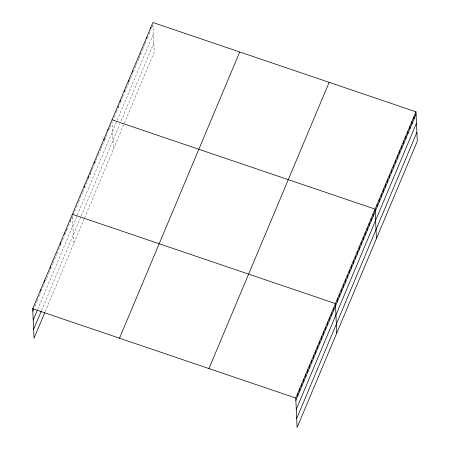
<?xml version="1.0" encoding="UTF-8"?>
<svg xmlns="http://www.w3.org/2000/svg" width="450" height="450" viewBox="0 0 450 450"><rect width="100%" height="100%" fill="white"/><g stroke="black" fill="none" stroke-linecap="round" stroke-linejoin="round"><path stroke-width="0.34" stroke-dasharray="2.25 1.69" d="M34.791 306.405L36.776 301.68M37.024 301.089L38.514 297.546M38.762 296.955L40.742 292.236M41.237 291.054L42.48 288.101M42.727 287.511L44.713 282.791M45.456 281.019L46.446 278.657M46.693 278.066L48.679 273.341M48.926 272.751L52.644 263.897M52.892 263.306L54.377 259.768M54.63 259.178L56.61 254.453M56.858 253.862L58.348 250.318M58.596 249.727L62.066 241.464M62.561 240.283L64.294 236.154M65.289 233.792L68.265 226.704M68.513 226.114L72.231 217.26M72.478 216.669L72.973 215.488M73.221 214.898L74.464 211.95M74.711 211.359L76.196 207.816M76.444 207.225L78.429 202.5M78.677 201.909L80.162 198.371M80.409 197.781L82.395 193.056M82.642 192.465L84.133 188.927M84.381 188.336L88.099 179.477M88.346 178.886L92.064 170.032M92.312 169.442L94.297 164.722M95.04 162.951L96.03 160.588M96.278 159.998L98.263 155.273M98.511 154.682L99.748 151.734M101.981 146.419L100.243 150.553L100.192 149.355M102.476 145.237L104.214 141.103L104.158 139.905M104.709 139.928L105.947 136.974M106.194 136.384L108.18 131.659M109.17 129.296L109.913 127.53M110.16 126.939L112.146 122.214L113.377 149.276M114.188 117.349L116.235 112.483M116.488 111.876L120.066 103.359M120.319 102.752L122.361 97.886M122.619 97.279L124.149 93.628M124.92 91.806L126.197 88.763M126.45 88.155L128.492 83.289M129.263 81.461L130.281 79.031M130.539 78.424L132.581 73.558M133.346 71.73L134.623 68.692M134.882 68.079L138.713 58.956M138.966 58.348L142.543 49.832M142.796 49.224L144.844 44.359M145.097 43.751L146.632 40.101M147.398 38.278L148.928 34.627M149.186 34.02L150.969 29.762M151.993 27.332L152.758 25.504M37.676 309.431L76.849 216.157M77.344 214.976L116.64 121.416M117.152 120.195L153.422 33.829M41.569 310.365L80.741 217.091M81.236 215.91L119.869 123.924M121.146 120.881L153.838 43.031M45.197 311.625L84.369 218.351M84.617 217.761L123.593 124.948M124.358 123.126L154.243 51.958L153.017 24.896M140.676 52.296L140.754 54.09M118.192 105.817L118.277 107.617M90.248 172.367L90.326 174.167M72.501 217.226L73.704 243.731M70.414 219.594L70.492 221.394M66.448 229.039L66.527 230.839M60.525 243.81L60.576 245.008M50.608 267.424L50.659 268.622"/><path stroke-width="0.67" d="M44.702 312.806L34.037 338.192L32.704 308.728L152.904 22.5L415.963 111.808L417.296 141.272L297.096 427.5L295.757 398.042L415.963 111.808M32.811 311.124L33.801 308.762M33.216 320.057L37.181 310.613M33.632 329.259L41.321 310.956M119.509 338.203L239.715 51.975M208.946 368.567L329.152 82.339M295.864 400.438L416.07 114.21M296.269 409.365L416.475 123.137M296.685 418.567L416.891 132.339M112.039 119.818L375.092 209.126L376.431 238.59M72.371 214.273L335.424 303.581L336.763 333.045M32.704 308.728L295.757 398.042M413.916 116.674L414.028 119.076M411.874 121.545L411.981 123.941M409.832 126.411L409.939 128.807M407.784 131.276L407.897 133.672M405.743 136.142L405.855 138.538M403.701 141.007L403.808 143.404M401.659 145.873L401.766 148.269M399.611 150.739L399.724 153.135M397.569 155.604L397.676 158.001M395.527 160.47L395.634 162.866M393.48 165.336L393.593 167.732M391.438 170.201L391.551 172.597M389.396 175.067L389.503 177.463M387.354 179.933L387.461 182.329M385.307 184.798L385.419 187.194M383.265 189.664L383.372 192.06M381.223 194.529L381.33 196.926M379.176 199.395L379.288 201.791M377.134 204.261L377.246 206.657M373.106 213.851L373.219 216.248M371.126 218.576L371.233 220.972M369.141 223.296L369.248 225.692M367.155 228.021L367.267 230.417M365.175 232.74L365.282 235.142M363.189 237.465L363.302 239.861M361.209 242.19L361.316 244.586M359.224 246.909L359.331 249.306M357.238 251.634L357.351 254.031M355.258 256.354L355.365 258.756M353.272 261.079L353.385 263.475M351.293 265.804L351.399 268.2M349.307 270.523L349.414 272.919M347.321 275.248L347.434 277.644M345.341 279.968L345.448 282.369M343.356 284.692L343.468 287.089M341.376 289.418L341.483 291.814M339.39 294.137L339.497 296.533M337.404 298.862L337.517 301.258M333.439 308.306L333.551 310.702M331.459 313.031L331.566 315.428M329.473 317.751L329.58 320.147M327.488 322.476L327.6 324.872M325.507 327.201L325.614 329.597M323.522 331.92L323.634 334.316M321.542 336.645L321.649 339.041M319.556 341.364L319.663 343.761M317.571 346.089L317.683 348.486M315.591 350.814L315.697 353.211M313.605 355.534L313.718 357.93M311.625 360.259L311.732 362.655M309.639 364.978L309.746 367.374M307.654 369.703L307.766 372.099M305.674 374.428L305.781 376.824M303.688 379.147L303.795 381.544M301.708 383.873L301.815 386.269M299.723 388.592L299.829 390.988M297.737 393.317L297.849 395.713M150.862 27.366L150.919 28.564M146.779 37.097L146.829 38.295M132.474 71.156L132.525 72.36M128.385 80.893L128.441 82.091M124.296 90.624L124.352 91.823M120.212 100.356L120.268 101.554M108.067 129.263L108.124 130.461M104.102 138.707L104.158 139.905M94.185 162.321L94.241 163.519M88.234 176.49L88.29 177.688M84.268 185.934L84.324 187.132M64.434 233.162L64.491 234.366M60.469 242.612L60.525 243.81M50.552 266.226L50.608 267.424M44.601 280.395L44.657 281.593M40.635 289.839L40.691 291.037"/></g></svg>
